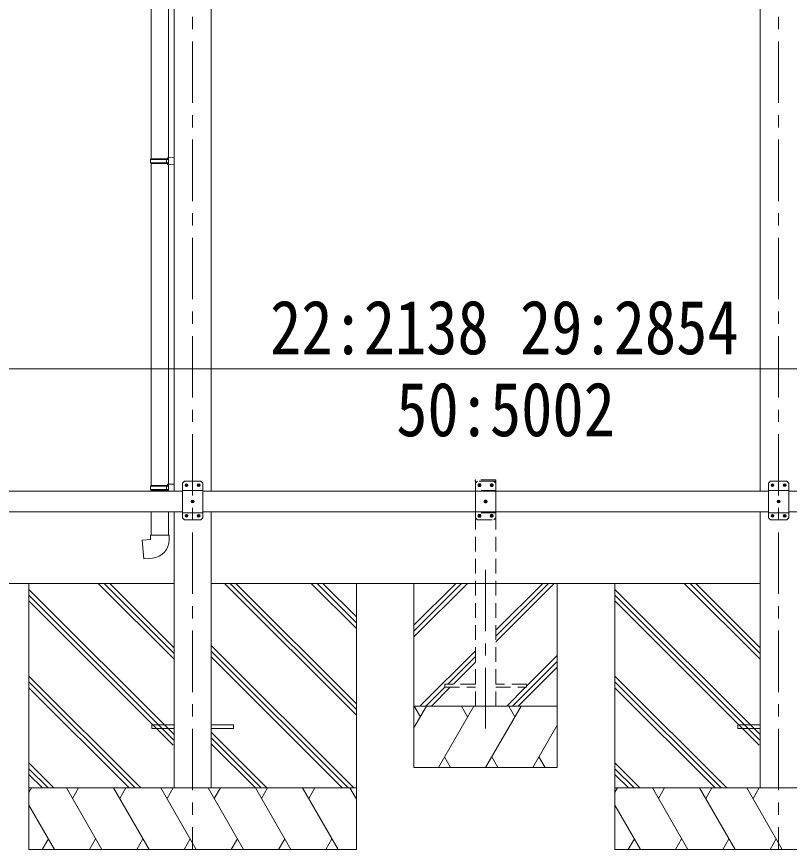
# Model space of a CAD drawing. Units: millimetres at full size, sheet at 1:30; details may follow other scales. Extents: x -20916 to 28483, y -5820 to 5820.
# Drawn here: x 13222 to 15111, y -2257 to -222 of the extents above; entities that cross this region are included whole.
import ezdxf
from ezdxf.enums import TextEntityAlignment as Align

# ---------------------------------------------------------------- set-up
doc = ezdxf.new("R2010")
doc.units = ezdxf.units.MM
doc.header["$LTSCALE"] = 30
doc.linetypes.add('CHAIN1', pattern=[8, 5, -1, 1, -1])
doc.linetypes.add('DASHED1', pattern=[1.8, 1.2, -0.6])
for name, color, linetype, lineweight in [('0-0_0', 7, 'Continuous', 9), ('0-1_本体', 5, 'CHAIN1', 9), ('0-3_ELV2', 4, 'Continuous', 9), ('0-5_DIM1', 4, 'DASHED1', 9), ('0-6_OTH_LINE', 6, 'Continuous', 9), ('0-9_OUTLINE', 7, 'Continuous', 9)]:
    doc.layers.add(name, color=color, linetype=linetype, lineweight=lineweight)
doc.styles.add('ＭＳ ゴシック', font='')
doc.styles.get('ＭＳ ゴシック').set_extended_font_data('MS Gothic')

msp = doc.modelspace()

# ---------------------------------------------------------------- linework, layer by layer
at = {"layer": '0-0_0'}
for p, q in [((13607.33, -1607.28), (12522.3, -1607.28)), ((13252.53, -1607.28), (13252.53, -2257.28)), ((13607.33, -1792.91), (13421.7, -1607.28)), ((13607.33, -1778.77), (13435.84, -1607.28)), ((13607.33, -1764.62), (13449.98, -1607.28)), ((15039.33, -1607.28), (13697.33, -1607.28)), ((14052.53, -1929.74), (13730.07, -1607.28)), ((14052.53, -1915.6), (13744.21, -1607.28)), ((14052.53, -1901.45), (13758.35, -1607.28)), ((14052.53, -1717.61), (13942.2, -1607.28)), ((14052.53, -1703.47), (13956.34, -1607.28)), ((14052.53, -1689.32), (13970.48, -1607.28)), ((14052.53, -1607.28), (14052.53, -2257.28)), ((14193.33, -1607.29), (14193.33, -2057.29)), ((14193.33, -1709.64), (14295.68, -1607.29)), ((14193.33, -1723.78), (14309.82, -1607.29)), ((14193.33, -1737.92), (14323.96, -1607.29)), ((14393.33, -1750.05), (14536.1, -1607.29)), ((14393.33, -1735.91), (14521.96, -1607.29)), ((14393.33, -1721.77), (14507.81, -1607.29)), ((14543.33, -2057.29), (14543.33, -1607.29)), ((14684.53, -1607.28), (14684.53, -2257.28)), ((15039.33, -1792.91), (14853.7, -1607.28)), ((15039.33, -1778.77), (14867.84, -1607.28)), ((15039.33, -1764.62), (14881.98, -1607.28)), ((13607.33, -1976.75), (13252.53, -1621.96)), ((15039.33, -1976.75), (14684.53, -1621.96)), ((13607.33, -1990.9), (13252.53, -1636.1)), ((15039.33, -1990.9), (14684.53, -1636.1)), ((13605.07, -2002.78), (13252.53, -1650.24)), ((15037.07, -2002.78), (14684.53, -1650.24)), ((14046.22, -2107.28), (13697.73, -1758.79)), ((14032.08, -2107.28), (13697.73, -1772.93)), ((14017.94, -2107.28), (13697.73, -1787.07)), ((14207.81, -1907.29), (14343.33, -1771.77)), ((14275.95, -1853.29), (14343.33, -1785.91)), ((14468.33, -1858.9), (14543.33, -1783.9)), ((14290.09, -1853.29), (14343.33, -1800.05)), ((14434.08, -1907.29), (14543.33, -1798.04)), ((14448.23, -1907.29), (14543.33, -1812.18)), ((13525.72, -2107.28), (13252.53, -1834.09)), ((13511.58, -2107.28), (13252.53, -1848.23)), ((14957.72, -2107.28), (14684.53, -1834.09)), ((14943.58, -2107.28), (14684.53, -1848.23)), ((13497.44, -2107.28), (13252.53, -1862.37)), ((14221.95, -1907.29), (14268.33, -1860.91)), ((14236.09, -1907.29), (14282.09, -1861.29)), ((14419.94, -1907.29), (14465.94, -1861.29)), ((14929.44, -2107.28), (14684.53, -1862.37)), ((14193.33, -1960.4), (14224, -1907.29)), ((14193.33, -1907.29), (14543.33, -1907.29)), ((14209, -1933.27), (14193.99, -1907.29)), ((14252.86, -2057.29), (14339.47, -1907.29)), ((14324.47, -1933.27), (14309.46, -1907.29)), ((14368.33, -2057.29), (14454.94, -1907.29)), ((14439.94, -1933.27), (14424.94, -1907.29)), ((13834.09, -2107.28), (13697.73, -1970.92)), ((14483.8, -2057.29), (14543.33, -1954.19)), ((13819.95, -2107.28), (13697.73, -1985.06)), ((13805.81, -2107.28), (13697.73, -1999.2)), ((14267.86, -2031.31), (14282.86, -2057.29)), ((14383.33, -2031.31), (14398.33, -2057.29)), ((14498.8, -2031.31), (14513.8, -2057.29)), ((13313.59, -2107.28), (13252.53, -2046.22)), ((14745.59, -2107.28), (14684.53, -2046.22)), ((13299.45, -2107.28), (13252.53, -2060.36)), ((13285.31, -2107.28), (13252.53, -2074.5)), ((14193.33, -2057.29), (14543.33, -2057.29)), ((14731.45, -2107.28), (14684.53, -2060.36)), ((14717.31, -2107.28), (14684.53, -2074.5)), ((13252.53, -2107.28), (14052.53, -2107.28)), ((13258.36, -2107.28), (13252.53, -2117.38)), ((13430.43, -2257.28), (13343.83, -2107.28)), ((13373.83, -2107.28), (13358.83, -2133.26)), ((13545.9, -2257.28), (13459.3, -2107.28)), ((13474.3, -2133.26), (13489.3, -2107.28)), ((13661.37, -2257.28), (13574.77, -2107.28)), ((13589.77, -2133.26), (13604.77, -2107.28)), ((13776.85, -2257.28), (13690.24, -2107.28)), ((13705.24, -2133.26), (13720.24, -2107.28)), ((13892.31, -2257.28), (13805.71, -2107.28)), ((13820.71, -2133.26), (13835.72, -2107.28)), ((14007.79, -2257.28), (13921.18, -2107.28)), ((13936.18, -2133.26), (13951.18, -2107.28)), ((14052.53, -2134.78), (14036.65, -2107.28)), ((14684.53, -2107.28), (15484.53, -2107.28)), ((14690.36, -2107.28), (14684.53, -2117.38)), ((14862.43, -2257.28), (14775.83, -2107.28)), ((14805.83, -2107.28), (14790.83, -2133.26)), ((14977.9, -2257.28), (14891.3, -2107.28)), ((14906.3, -2133.26), (14921.3, -2107.28)), ((15093.37, -2257.28), (15006.77, -2107.28)), ((15021.77, -2133.26), (15036.77, -2107.28)), ((13314.96, -2257.28), (13252.53, -2149.14)), ((14746.96, -2257.28), (14684.53, -2149.14)), ((13299.97, -2231.3), (13284.97, -2257.28)), ((13415.44, -2231.3), (13400.44, -2257.28)), ((13530.91, -2231.3), (13515.91, -2257.28)), ((13646.38, -2231.3), (13631.38, -2257.28)), ((13761.85, -2231.3), (13746.85, -2257.28)), ((13877.32, -2231.3), (13862.32, -2257.28)), ((13992.79, -2231.3), (13977.79, -2257.28)), ((14731.97, -2231.3), (14716.97, -2257.28)), ((14847.44, -2231.3), (14832.44, -2257.28)), ((14962.91, -2231.3), (14947.91, -2257.28)), ((15078.38, -2231.3), (15063.38, -2257.28)), ((14052.53, -2257.28), (13252.53, -2257.28)), ((15484.53, -2257.28), (14684.53, -2257.28))]:
    msp.add_line(p, q, dxfattribs=at)
at = {"layer": '0-1_本体'}
for p, q in [((13652.33, 917.13), (13652.33, -2257.28)), ((15084.33, 917.13), (15084.33, -2257.28)), ((14368.33, -1573.86), (14368.33, -1961.73))]:
    msp.add_line(p, q, dxfattribs=at)
at = {"layer": '0-3_ELV2'}
for p, q in [((13607.13, 521.72), (13607.13, -1382.28)), ((13697.53, 521.72), (13697.53, -1382.28)), ((15039.13, 521.72), (15039.13, -1382.28)), ((13632.33, -1357.28), (13627.33, -1362.28)), ((13627.33, -1447.28), (13627.33, -1362.28)), ((13677.33, -1362.28), (13677.33, -1447.28)), ((15064.33, -1357.28), (15059.33, -1362.28)), ((15059.33, -1447.28), (15059.33, -1362.28)), ((15109.33, -1362.28), (15109.33, -1447.28)), ((13627.33, -1382.28), (12951.33, -1382.28)), ((13627.33, -1379.98), (13677.33, -1379.98)), ((13636.07, -1367.7), (13635.23, -1367.7)), ((13638.59, -1366.86), (13639.43, -1366.86)), ((13666.07, -1367.7), (13665.23, -1367.7)), ((13668.59, -1366.86), (13669.43, -1366.86)), ((13677.33, -1382.28), (15059.33, -1382.28)), ((15059.33, -1379.98), (15109.33, -1379.98)), ((15068.07, -1367.7), (15067.23, -1367.7)), ((15070.59, -1366.86), (15071.43, -1366.86)), ((15098.07, -1367.7), (15097.23, -1367.7)), ((15100.59, -1366.86), (15101.43, -1366.86)), ((15785.33, -1382.28), (15109.33, -1382.28)), ((13651.07, -1407.7), (13650.23, -1407.7)), ((13653.59, -1406.86), (13654.43, -1406.86)), ((15083.07, -1407.7), (15082.23, -1407.7)), ((15085.59, -1406.86), (15086.43, -1406.86)), ((13627.33, -1432.28), (12951.33, -1432.28)), ((13607.33, -1432.28), (13607.33, -2107.28)), ((13627.33, -1434.58), (13677.33, -1434.58)), ((13636.07, -1442.7), (13635.23, -1442.7)), ((13638.59, -1441.86), (13639.43, -1441.86)), ((13666.07, -1442.7), (13665.23, -1442.7)), ((13668.59, -1441.86), (13669.43, -1441.86)), ((15059.33, -1432.28), (13677.33, -1432.28)), ((13697.33, -1432.28), (13697.33, -2107.28)), ((15039.33, -1432.28), (15039.33, -2107.28)), ((15059.33, -1434.58), (15109.33, -1434.58)), ((15068.07, -1442.7), (15067.23, -1442.7)), ((15070.59, -1441.86), (15071.43, -1441.86)), ((15098.07, -1442.7), (15097.23, -1442.7)), ((15100.59, -1441.86), (15101.43, -1441.86)), ((15785.33, -1432.28), (15109.33, -1432.28)), ((13672.33, -1452.28), (13677.33, -1447.28)), ((15104.33, -1452.28), (15109.33, -1447.28)), ((13552.53, -1952.78), (13552.53, -1961.78)), ((13607.33, -1952.78), (13552.53, -1952.78)), ((13752.53, -1952.78), (13697.73, -1952.78)), ((13752.53, -1952.78), (13752.53, -1961.78)), ((14984.53, -1952.78), (14984.53, -1961.78)), ((15039.33, -1952.78), (14984.53, -1952.78)), ((13607.33, -1961.78), (13552.53, -1961.78)), ((13752.53, -1961.78), (13697.73, -1961.78)), ((15039.33, -1961.78), (14984.53, -1961.78))]:
    msp.add_line(p, q, dxfattribs=at)
for points in [[(13632.33, -1357.28), (13672.33, -1357.28), (13677.33, -1362.28)], [(15064.33, -1357.28), (15104.33, -1357.28), (15109.33, -1362.28)], [(13635.23, -1367.7), (13635.23, -1366.86), (13636.07, -1366.86)], [(13636.91, -1366.02), (13636.91, -1365.18), (13637.75, -1365.18), (13637.75, -1366.02)], [(13637.75, -1368.54), (13637.75, -1369.38), (13636.91, -1369.38), (13636.91, -1368.54)], [(13639.43, -1366.86), (13639.43, -1367.7), (13638.59, -1367.7)], [(13665.23, -1367.7), (13665.23, -1366.86), (13666.07, -1366.86)], [(13666.91, -1366.02), (13666.91, -1365.18), (13667.75, -1365.18), (13667.75, -1366.02)], [(13667.75, -1368.54), (13667.75, -1369.38), (13666.91, -1369.38), (13666.91, -1368.54)], [(13669.43, -1366.86), (13669.43, -1367.7), (13668.59, -1367.7)], [(15067.23, -1367.7), (15067.23, -1366.86), (15068.07, -1366.86)], [(15068.91, -1366.02), (15068.91, -1365.18), (15069.75, -1365.18), (15069.75, -1366.02)], [(15069.75, -1368.54), (15069.75, -1369.38), (15068.91, -1369.38), (15068.91, -1368.54)], [(15071.43, -1366.86), (15071.43, -1367.7), (15070.59, -1367.7)], [(15097.23, -1367.7), (15097.23, -1366.86), (15098.07, -1366.86)], [(15098.91, -1366.02), (15098.91, -1365.18), (15099.75, -1365.18), (15099.75, -1366.02)], [(15099.75, -1368.54), (15099.75, -1369.38), (15098.91, -1369.38), (15098.91, -1368.54)], [(15101.43, -1366.86), (15101.43, -1367.7), (15100.59, -1367.7)], [(13650.23, -1407.7), (13650.23, -1406.86), (13651.07, -1406.86)], [(13651.91, -1406.02), (13651.91, -1405.18), (13652.75, -1405.18), (13652.75, -1406.02)], [(13652.75, -1408.54), (13652.75, -1409.38), (13651.91, -1409.38), (13651.91, -1408.54)], [(13654.43, -1406.86), (13654.43, -1407.7), (13653.59, -1407.7)], [(15082.23, -1407.7), (15082.23, -1406.86), (15083.07, -1406.86)], [(15083.91, -1406.02), (15083.91, -1405.18), (15084.75, -1405.18), (15084.75, -1406.02)], [(15084.75, -1408.54), (15084.75, -1409.38), (15083.91, -1409.38), (15083.91, -1408.54)], [(15086.43, -1406.86), (15086.43, -1407.7), (15085.59, -1407.7)], [(13635.23, -1442.7), (13635.23, -1441.86), (13636.07, -1441.86)], [(13636.91, -1441.02), (13636.91, -1440.18), (13637.75, -1440.18), (13637.75, -1441.02)], [(13637.75, -1443.54), (13637.75, -1444.38), (13636.91, -1444.38), (13636.91, -1443.54)], [(13639.43, -1441.86), (13639.43, -1442.7), (13638.59, -1442.7)], [(13665.23, -1442.7), (13665.23, -1441.86), (13666.07, -1441.86)], [(13666.91, -1441.02), (13666.91, -1440.18), (13667.75, -1440.18), (13667.75, -1441.02)], [(13667.75, -1443.54), (13667.75, -1444.38), (13666.91, -1444.38), (13666.91, -1443.54)], [(13669.43, -1441.86), (13669.43, -1442.7), (13668.59, -1442.7)], [(15067.23, -1442.7), (15067.23, -1441.86), (15068.07, -1441.86)], [(15068.91, -1441.02), (15068.91, -1440.18), (15069.75, -1440.18), (15069.75, -1441.02)], [(15069.75, -1443.54), (15069.75, -1444.38), (15068.91, -1444.38), (15068.91, -1443.54)], [(15071.43, -1441.86), (15071.43, -1442.7), (15070.59, -1442.7)], [(15097.23, -1442.7), (15097.23, -1441.86), (15098.07, -1441.86)], [(15098.91, -1441.02), (15098.91, -1440.18), (15099.75, -1440.18), (15099.75, -1441.02)], [(15099.75, -1443.54), (15099.75, -1444.38), (15098.91, -1444.38), (15098.91, -1443.54)], [(15101.43, -1441.86), (15101.43, -1442.7), (15100.59, -1442.7)], [(13672.33, -1452.28), (13632.33, -1452.28), (13627.33, -1447.28)], [(15104.33, -1452.28), (15064.33, -1452.28), (15059.33, -1447.28)]]:
    msp.add_lwpolyline(points, dxfattribs=at)
for centre in [(13637.33, -1367.28), (13667.33, -1367.28), (15069.33, -1367.28), (15099.33, -1367.28), (13652.33, -1407.28), (15084.33, -1407.28), (13637.33, -1442.28), (13667.33, -1442.28), (15069.33, -1442.28), (15099.33, -1442.28)]:
    msp.add_circle(centre, 3.5, dxfattribs=at)
for centre, start, end in [((13636.07, -1366.02), 270, 0), ((13636.07, -1368.54), 0, 90), ((13638.59, -1366.02), 180, 270), ((13638.59, -1368.54), 90, 180), ((13666.07, -1366.02), 270, 0), ((13666.07, -1368.54), 0, 90), ((13668.59, -1366.02), 180, 270), ((13668.59, -1368.54), 90, 180), ((15068.07, -1366.02), 270, 0), ((15068.07, -1368.54), 0, 90), ((15070.59, -1366.02), 180, 270), ((15070.59, -1368.54), 90, 180), ((15098.07, -1366.02), 270, 0), ((15098.07, -1368.54), 0, 90), ((15100.59, -1366.02), 180, 270), ((15100.59, -1368.54), 90, 180), ((13651.07, -1406.02), 270, 0), ((13651.07, -1408.54), 0, 90), ((13653.59, -1406.02), 180, 270), ((13653.59, -1408.54), 90, 180), ((15083.07, -1406.02), 270, 0), ((15083.07, -1408.54), 0, 90), ((15085.59, -1406.02), 180, 270), ((15085.59, -1408.54), 90, 180), ((13636.07, -1441.02), 270, 0), ((13636.07, -1443.54), 0, 90), ((13638.59, -1441.02), 180, 270), ((13638.59, -1443.54), 90, 180), ((13666.07, -1441.02), 270, 0), ((13666.07, -1443.54), 0, 90), ((13668.59, -1441.02), 180, 270), ((13668.59, -1443.54), 90, 180), ((15068.07, -1441.02), 270, 0), ((15068.07, -1443.54), 0, 90), ((15070.59, -1441.02), 180, 270), ((15070.59, -1443.54), 90, 180), ((15098.07, -1441.02), 270, 0), ((15098.07, -1443.54), 0, 90), ((15100.59, -1441.02), 180, 270), ((15100.59, -1443.54), 90, 180)]:
    msp.add_arc(centre, 0.84, start, end, dxfattribs=at)
at = {"layer": '0-5_DIM1'}
for p, q in [((14343.03, -1357.29), (14343.14, -1355.24)), ((14393.63, -1357.29), (14343.03, -1357.29)), ((14343.33, -1907.29), (14343.33, -1357.29)), ((14343.33, -1362.29), (14343.33, -1447.29)), ((14392.53, -1354.29), (14344.14, -1354.29)), ((14388.33, -1357.29), (14393.33, -1362.29)), ((14393.33, -1907.29), (14393.33, -1357.29)), ((14393.33, -1447.29), (14393.33, -1362.29)), ((14393.63, -1357.29), (14393.52, -1355.24)), ((14393.33, -1379.99), (14343.33, -1379.99)), ((14352.07, -1366.87), (14351.23, -1366.87)), ((14354.59, -1367.71), (14355.43, -1367.71)), ((14382.07, -1366.87), (14381.23, -1366.87)), ((14384.59, -1367.71), (14385.43, -1367.71)), ((14367.07, -1406.87), (14366.23, -1406.87)), ((14369.59, -1407.71), (14370.43, -1407.71)), ((14393.33, -1434.59), (14343.33, -1434.59)), ((14352.07, -1441.87), (14351.23, -1441.87)), ((14354.59, -1442.71), (14355.43, -1442.71)), ((14382.07, -1441.87), (14381.23, -1441.87)), ((14384.59, -1442.71), (14385.43, -1442.71)), ((14348.33, -1452.29), (14343.33, -1447.29)), ((14343.33, -1853.29), (14268.33, -1853.29)), ((14393.33, -1861.29), (14468.33, -1861.29))]:
    msp.add_line(p, q, dxfattribs=at)
for points in [[(14388.33, -1357.29), (14348.33, -1357.29), (14343.33, -1362.29)], [(14351.23, -1366.87), (14351.23, -1367.71), (14352.07, -1367.71)], [(14353.75, -1366.03), (14353.75, -1365.19), (14352.91, -1365.19), (14352.91, -1366.03)], [(14352.91, -1368.55), (14352.91, -1369.39), (14353.75, -1369.39), (14353.75, -1368.55)], [(14355.43, -1367.71), (14355.43, -1366.87), (14354.59, -1366.87)], [(14381.23, -1366.87), (14381.23, -1367.71), (14382.07, -1367.71)], [(14383.75, -1366.03), (14383.75, -1365.19), (14382.91, -1365.19), (14382.91, -1366.03)], [(14382.91, -1368.55), (14382.91, -1369.39), (14383.75, -1369.39), (14383.75, -1368.55)], [(14385.43, -1367.71), (14385.43, -1366.87), (14384.59, -1366.87)], [(14366.23, -1406.87), (14366.23, -1407.71), (14367.07, -1407.71)], [(14368.75, -1406.03), (14368.75, -1405.19), (14367.91, -1405.19), (14367.91, -1406.03)], [(14367.91, -1408.55), (14367.91, -1409.39), (14368.75, -1409.39), (14368.75, -1408.55)], [(14370.43, -1407.71), (14370.43, -1406.87), (14369.59, -1406.87)], [(14351.23, -1441.87), (14351.23, -1442.71), (14352.07, -1442.71)], [(14353.75, -1441.03), (14353.75, -1440.19), (14352.91, -1440.19), (14352.91, -1441.03)], [(14352.91, -1443.55), (14352.91, -1444.39), (14353.75, -1444.39), (14353.75, -1443.55)], [(14355.43, -1442.71), (14355.43, -1441.87), (14354.59, -1441.87)], [(14381.23, -1441.87), (14381.23, -1442.71), (14382.07, -1442.71)], [(14383.75, -1441.03), (14383.75, -1440.19), (14382.91, -1440.19), (14382.91, -1441.03)], [(14382.91, -1443.55), (14382.91, -1444.39), (14383.75, -1444.39), (14383.75, -1443.55)], [(14385.43, -1442.71), (14385.43, -1441.87), (14384.59, -1441.87)], [(14348.33, -1452.29), (14388.33, -1452.29), (14393.33, -1447.29)], [(14268.33, -1853.29), (14268.33, -1861.29), (14343.33, -1861.29)], [(14468.33, -1861.29), (14468.33, -1853.29), (14393.33, -1853.29)]]:
    msp.add_lwpolyline(points, dxfattribs=at)
for centre in [(14353.33, -1367.29), (14383.33, -1367.29), (14368.33, -1407.29), (14353.33, -1442.29), (14383.33, -1442.29)]:
    msp.add_circle(centre, 3.5, dxfattribs=at)
for centre, radius, start, end in [((14344.14, -1355.29), 1, 90, 176.99994), ((14392.53, -1355.29), 1, 3.00011, 90), ((14352.07, -1366.03), 0.84, 270, 0), ((14352.07, -1368.55), 0.84, 0, 90), ((14354.59, -1366.03), 0.84, 180, 270), ((14354.59, -1368.55), 0.84, 90, 180), ((14382.07, -1366.03), 0.84, 270, 0), ((14382.07, -1368.55), 0.84, 0, 90), ((14384.59, -1366.03), 0.84, 180, 270), ((14384.59, -1368.55), 0.84, 90, 180), ((14367.07, -1406.03), 0.84, 270, 0), ((14367.07, -1408.55), 0.84, 0, 90), ((14369.59, -1406.03), 0.84, 180, 270), ((14369.59, -1408.55), 0.84, 90, 180), ((14352.07, -1441.03), 0.84, 270, 0), ((14352.07, -1443.55), 0.84, 0, 90), ((14354.59, -1441.03), 0.84, 180, 270), ((14354.59, -1443.55), 0.84, 90, 180), ((14382.07, -1441.03), 0.84, 270, 0), ((14382.07, -1443.55), 0.84, 0, 90), ((14384.59, -1441.03), 0.84, 180, 270), ((14384.59, -1443.55), 0.84, 90, 180)]:
    msp.add_arc(centre, radius, start, end, dxfattribs=at)
at = {"layer": '0-6_OTH_LINE'}
msp.add_line((12941.33, -1082.91), (15795.33, -1082.91), dxfattribs=at)
at = {"layer": '0-9_OUTLINE'}
for p, q in [((13551.13, 216.65), (13551.13, -569.53)), ((13593.13, 214.1), (13593.13, -566.97)), ((13549.13, -571.53), (13550.13, -569.53)), ((13550.13, -569.53), (13593.13, -569.53)), ((13588.65, -571.53), (13588.22, -569.53)), ((13591.13, -567.03), (13607.13, -566.56)), ((13591.13, -569.03), (13591.13, -567.03)), ((13591.13, -569.03), (13593.13, -569.03)), ((13607.13, -566.56), (13607.13, -584.5)), ((13549.13, -571.53), (13593.13, -571.53)), ((13549.13, -571.53), (13549.13, -579.53)), ((13549.13, -579.53), (13593.13, -579.53)), ((13549.13, -579.53), (13550.13, -581.53)), ((13550.13, -581.53), (13593.13, -581.53)), ((13551.13, -581.53), (13551.13, -1367.72)), ((13591.13, -584.03), (13591.13, -582.03)), ((13591.13, -584.03), (13607.13, -584.5)), ((13593.13, -584.09), (13593.13, -1365.16)), ((13549.13, -1369.72), (13550.13, -1367.72)), ((13549.13, -1369.72), (13593.13, -1369.72)), ((13549.13, -1369.72), (13549.13, -1377.72)), ((13549.13, -1377.72), (13593.13, -1377.72)), ((13549.13, -1377.72), (13550.13, -1379.72)), ((13550.13, -1367.72), (13593.13, -1367.72)), ((13550.13, -1379.72), (13593.13, -1379.72)), ((13551.13, -1379.72), (13551.13, -1382.28)), ((13588.65, -1369.72), (13588.22, -1367.72)), ((13591.13, -1365.22), (13607.13, -1364.75)), ((13591.13, -1367.22), (13591.13, -1365.22)), ((13591.13, -1367.22), (13593.13, -1367.22)), ((13591.13, -1382.22), (13591.13, -1380.22)), ((13591.13, -1382.22), (13593.13, -1382.28)), ((13607.13, -1364.75), (13607.13, -1382.28)), ((13551.13, -1432.28), (13551.13, -1489.72)), ((13593.13, -1432.28), (13593.13, -1489.72)), ((13549.13, -1489.72), (13595.13, -1489.72)), ((13549.13, -1499.72), (13549.13, -1489.72)), ((13595.13, -1489.72), (13595.13, -1500.64))]:
    msp.add_line(p, q, dxfattribs=at)
for points in [[(13591.13, -582.03), (13593.13, -582.03), (13593.13, -569.03)], [(13588.65, -571.53), (13588.65, -579.53), (13588.22, -581.53)], [(13588.65, -1369.72), (13588.65, -1377.72), (13588.22, -1379.72)], [(13591.13, -1380.22), (13593.13, -1380.22), (13593.13, -1367.22)], [(13554.05, -1545.47), (13533.22, -1547.29), (13529.21, -1501.46), (13549.13, -1499.72)]]:
    msp.add_lwpolyline(points, dxfattribs=at)
msp.add_arc((13550.13, -1500.64), 45, 275, 0, dxfattribs=at)

# ---------------------------------------------------------------- texts
at = {"layer": '0-6_OTH_LINE', "color": 7, "style": 'ＭＳ ゴシック', "width": 0.85}
for s, p in [('22:2138 29:2854 ', (13841.65, -1086.98)), ('50:5002', (14149.88, -1287.29))]:
    msp.add_text(s, height=132, dxfattribs=at).set_placement(p, align=Align.BOTTOM_LEFT)

doc.saveas('drawing.dxf')
